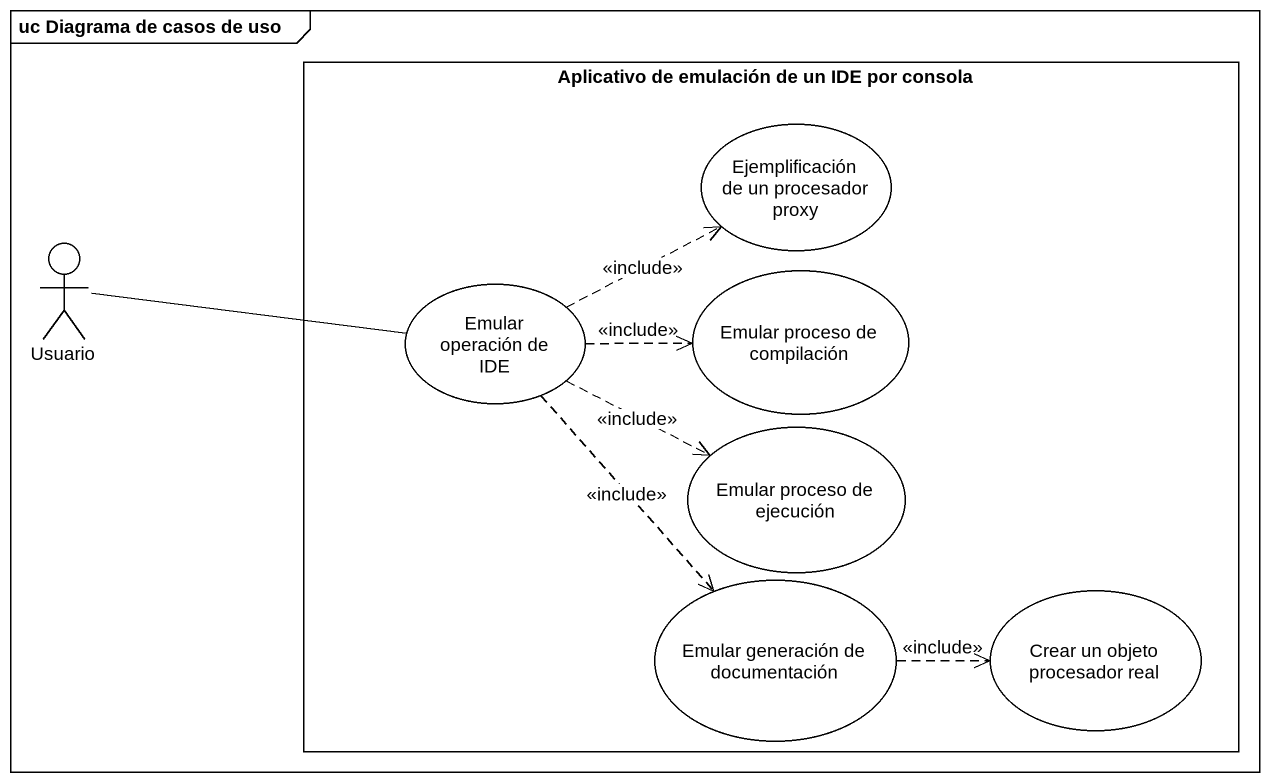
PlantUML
@startuml
mainframe uc Diagrama de casos de uso
rectangle "Aplicativo de emulación de un IDE por consola" as Aplicativo_de_emulación_de {
  usecase "Ejemplificación de un procesador proxy" as Ejemplificación_de_un
  usecase "Emular operación de IDE" as Emular_operación_de_IDE
  usecase "Emular proceso de compilación" as Emular_proceso_de
  usecase "Emular proceso de ejecución" as Emular_proceso_de_ejecución
  usecase "Emular generación de documentación" as Emular_generación_de
  usecase "Crear un objeto procesador real" as Crear_un_objeto_procesador
}
actor Usuario
Usuario -right- Emular_operación_de_IDE
Emular_operación_de_IDE .right.> Ejemplificación_de_un : <<include>>
Emular_operación_de_IDE .right.> Emular_proceso_de : <<include>>
Emular_operación_de_IDE .right.> Emular_proceso_de_ejecución : <<include>>
Emular_operación_de_IDE ..> Emular_generación_de : <<include>>
Emular_generación_de .right.> Crear_un_objeto_procesador : <<include>>
@enduml
